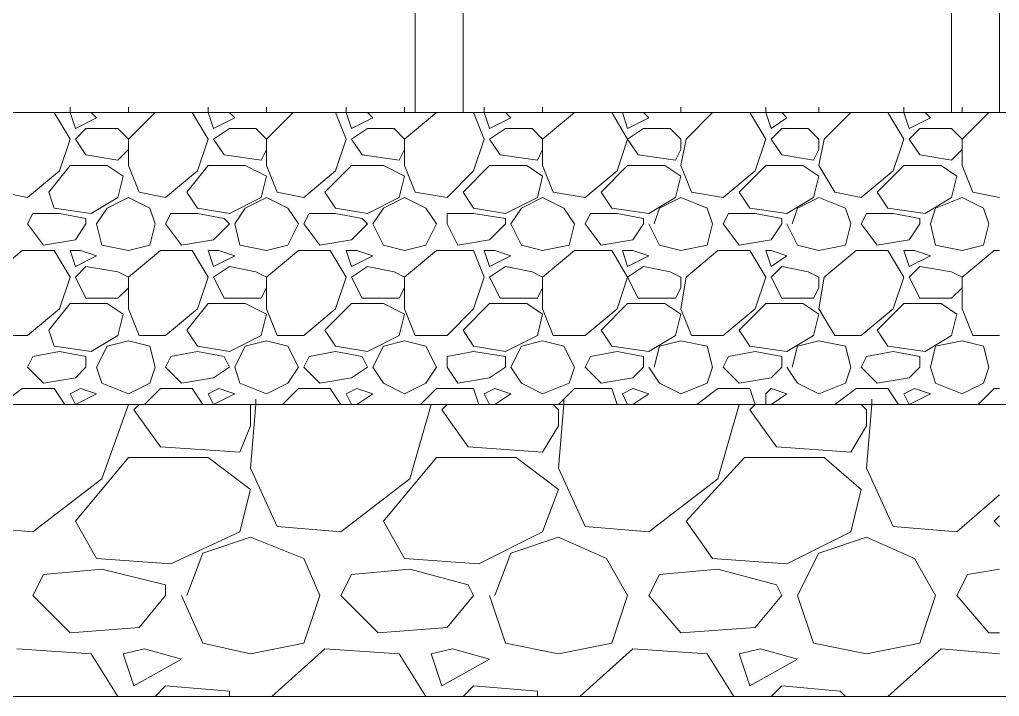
# Model space of a CAD drawing. Header units: millimetres. Extents: x 218.7 to 294.1, y -22.2 to 31.6.
# Drawn here: x 244.722 to 246.262, y 14.486 to 15.551 of the extents above; entities that cross this region are included whole.
import ezdxf

# ---------------------------------------------------------------- set-up
doc = ezdxf.new("R2010")
doc.units = ezdxf.units.MM
doc.layers.add('PDF_Geometry', color=7, linetype='Continuous')

msp = doc.modelspace()

# ---------------------------------------------------------------- linework, layer by layer
at = {"layer": 'PDF_Geometry', "lineweight": 9}
for points in [[(248.7339, 18.6025), (242.8056, 18.6025), (242.8056, 14.4861), (251.2389, 14.4861)], [(245.344, 17.5337), (245.344, 15.4046)], [(245.4191, 15.4046), (245.344, 15.4046), (245.344, 17.5337), (246.2624, 17.5337), (246.2624, 15.4046), (246.1873, 15.4046)], [(244.8096, 15.3795), (244.8012, 15.4046), (244.8012, 15.4129)], [(244.8931, 15.4046), (244.8931, 15.4129)], [(245.0267, 15.3795), (245.0183, 15.4046), (245.0183, 15.4129)], [(245.1102, 15.4046), (245.1102, 15.4129)], [(245.1102, 15.4046), (245.1102, 15.4129)], [(245.2438, 15.3795), (245.2354, 15.4046), (245.2354, 15.4129)], [(245.3273, 15.4046), (245.3273, 15.4129)], [(245.3273, 15.4046), (245.3273, 15.4129)], [(245.4608, 15.3795), (245.4525, 15.4046), (245.4525, 15.4129)], [(245.5443, 15.4046), (245.5443, 15.4129)], [(245.7614, 15.4046), (245.7614, 15.4129)], [(245.895, 15.4046), (245.895, 15.4129)], [(245.9785, 15.4046), (245.9785, 15.4129)], [(246.1121, 15.4046), (246.1121, 15.4129)], [(246.204, 15.4046), (246.204, 15.4129)], [(242.8056, 15.4046), (251.2388, 15.4046)], [(244.7845, 15.3127), (244.8012, 15.3628), (244.7762, 15.4046)], [(244.8096, 15.3795), (244.843, 15.3962)], [(244.843, 15.3962), (244.8346, 15.4046)], [(244.9348, 15.4046), (244.8931, 15.3628), (244.8764, 15.3795)], [(244.8847, 15.4046), (244.8931, 15.4046)], [(245.0016, 15.3127), (245.0183, 15.3628), (244.9933, 15.4046)], [(245.0267, 15.3795), (245.0601, 15.3962)], [(245.0601, 15.3962), (245.0517, 15.4046)], [(245.1519, 15.4046), (245.1102, 15.3628), (245.0935, 15.3795)], [(245.2187, 15.3127), (245.2354, 15.3628), (245.2187, 15.4046)], [(245.2438, 15.3795), (245.2772, 15.3962)], [(245.2772, 15.3962), (245.2688, 15.4046)], [(245.3774, 15.4046), (245.3273, 15.3628), (245.3106, 15.3795)], [(245.4358, 15.3127), (245.4525, 15.3628), (245.4358, 15.4046)], [(245.4608, 15.3795), (245.4942, 15.3962)], [(245.4942, 15.3962), (245.4859, 15.4046)], [(245.5944, 15.4046), (245.5443, 15.3628), (245.5276, 15.3795)], [(245.5443, 15.4046), (245.5527, 15.4046)], [(245.6612, 15.3127), (245.6779, 15.3628), (245.6529, 15.4046)], [(245.6779, 15.4046), (245.6696, 15.4046)], [(245.6696, 15.4046), (245.6779, 15.3795)], [(245.6779, 15.3795), (245.7113, 15.3962)], [(245.7113, 15.3962), (245.703, 15.4046)], [(245.7614, 15.4046), (245.7698, 15.4046)], [(245.8115, 15.4046), (245.7698, 15.3628)], [(245.8783, 15.3127), (245.895, 15.3628), (245.87, 15.4046)], [(245.895, 15.4046), (245.9034, 15.3795)], [(245.9034, 15.3795), (245.9284, 15.3962)], [(245.9284, 15.3962), (245.9201, 15.4046)], [(245.9785, 15.4046), (245.9869, 15.4046)], [(246.0286, 15.4046), (245.9869, 15.3628)], [(246.0954, 15.3127), (246.1121, 15.3628), (246.0871, 15.4046)], [(246.1121, 15.4046), (246.1205, 15.3795)], [(246.1205, 15.3795), (246.1539, 15.3962)], [(246.1539, 15.3962), (246.1455, 15.4046)], [(246.2457, 15.4046), (246.204, 15.3628), (246.1873, 15.3795)], [(246.1956, 15.4046), (246.204, 15.4046)], [(244.8263, 15.3795), (244.8096, 15.3628)], [(244.8764, 15.3795), (244.8263, 15.3795)], [(245.0517, 15.3795), (245.0267, 15.3628)], [(245.0935, 15.3795), (245.0517, 15.3795)], [(245.2688, 15.3795), (245.2438, 15.3628)], [(245.3106, 15.3795), (245.2688, 15.3795)], [(245.4859, 15.3795), (245.4608, 15.3628)], [(245.5276, 15.3795), (245.4859, 15.3795)], [(245.703, 15.3795), (245.6779, 15.3628)], [(245.7447, 15.3795), (245.703, 15.3795)], [(245.7614, 15.3628), (245.7447, 15.3795)], [(245.9201, 15.3795), (245.9034, 15.3628)], [(245.9618, 15.3795), (245.9201, 15.3795)], [(245.9785, 15.3628), (245.9618, 15.3795)], [(246.1372, 15.3795), (246.1205, 15.3628)], [(246.1873, 15.3795), (246.1372, 15.3795)], [(244.8096, 15.3628), (244.8263, 15.3378), (244.8764, 15.3294)], [(244.8764, 15.3294), (244.8931, 15.3461), (244.8931, 15.3628)], [(244.8931, 15.3628), (244.8931, 15.3211), (244.9098, 15.2793)], [(245.0267, 15.3628), (245.0434, 15.3378), (245.1018, 15.3294)], [(245.1018, 15.3294), (245.1102, 15.3461), (245.1102, 15.3628)], [(245.1102, 15.3628), (245.1102, 15.3211), (245.1269, 15.2793)], [(245.2438, 15.3628), (245.2605, 15.3378), (245.3189, 15.3294)], [(245.3189, 15.3294), (245.3273, 15.3461), (245.3273, 15.3628)], [(245.3273, 15.3628), (245.3273, 15.3211), (245.344, 15.2793)], [(245.4608, 15.3628), (245.4775, 15.3378), (245.536, 15.3294)], [(245.536, 15.3294), (245.5443, 15.3461), (245.5443, 15.3628)], [(245.5443, 15.3628), (245.5443, 15.3211), (245.561, 15.2793)], [(245.6779, 15.3628), (245.6946, 15.3378), (245.7531, 15.3294)], [(245.7531, 15.3294), (245.7614, 15.3461), (245.7614, 15.3628)], [(245.7698, 15.3628), (245.7614, 15.3211), (245.7781, 15.2793), (245.8282, 15.271)], [(245.9034, 15.3628), (245.9201, 15.3378), (245.9702, 15.3294)], [(245.9702, 15.3294), (245.9785, 15.3461), (245.9785, 15.3628)], [(245.9869, 15.3628), (245.9785, 15.3211), (246.0036, 15.2793), (246.0453, 15.271)], [(246.1205, 15.3628), (246.1372, 15.3378), (246.1873, 15.3294)], [(246.1873, 15.3294), (246.204, 15.3461), (246.204, 15.3628)], [(246.204, 15.3628), (246.204, 15.3211), (246.2207, 15.2793), (246.2624, 15.271)], [(244.7762, 15.2543), (244.7678, 15.2793), (244.8012, 15.3211)], [(244.8012, 15.3211), (244.8597, 15.3211)], [(244.8597, 15.3211), (244.8847, 15.3044), (244.8764, 15.271)], [(245.0016, 15.2543), (244.9849, 15.2793), (245.0183, 15.3211)], [(245.0183, 15.3211), (245.0768, 15.3211)], [(245.0768, 15.3211), (245.1102, 15.3044), (245.1018, 15.271)], [(245.2187, 15.2543), (245.202, 15.2793), (245.2438, 15.3211)], [(245.2438, 15.3211), (245.2939, 15.3211)], [(245.2939, 15.3211), (245.3273, 15.3044), (245.3189, 15.271)], [(245.4358, 15.2543), (245.4191, 15.2793), (245.4608, 15.3211)], [(245.4608, 15.3211), (245.5193, 15.3211)], [(245.5193, 15.3211), (245.5443, 15.3044), (245.536, 15.271)], [(245.6529, 15.2543), (245.6362, 15.2793), (245.6779, 15.3211)], [(245.6779, 15.3211), (245.7364, 15.3211)], [(245.7364, 15.3211), (245.7614, 15.3044), (245.7531, 15.271)], [(245.8533, 15.2793), (245.895, 15.3211), (245.9535, 15.3211)], [(245.9535, 15.3211), (245.9785, 15.3044), (245.9702, 15.271)], [(246.0704, 15.2793), (246.1121, 15.3211), (246.1706, 15.3211)], [(246.1706, 15.3211), (246.1956, 15.3044), (246.1873, 15.271)], [(244.6927, 15.2793), (244.7344, 15.271), (244.7845, 15.3127)], [(244.9098, 15.2793), (244.9515, 15.271), (245.0016, 15.3127)], [(245.1269, 15.2793), (245.1686, 15.271), (245.2187, 15.3127)], [(245.344, 15.2793), (245.394, 15.271), (245.4358, 15.3127)], [(245.561, 15.2793), (245.6111, 15.271), (245.6612, 15.3127)], [(245.8282, 15.271), (245.8783, 15.3127)], [(246.0453, 15.271), (246.0954, 15.3127)], [(244.8764, 15.271), (244.8346, 15.2459), (244.7762, 15.2543)], [(244.8597, 15.2543), (244.8931, 15.271)], [(244.8931, 15.271), (244.9265, 15.2543)], [(245.1018, 15.271), (245.0517, 15.2459), (245.0016, 15.2543)], [(245.0768, 15.2543), (245.1102, 15.271)], [(245.1102, 15.271), (245.1436, 15.2543)], [(245.3189, 15.271), (245.2688, 15.2459), (245.2187, 15.2543)], [(245.2939, 15.2543), (245.3273, 15.271)], [(245.3273, 15.271), (245.3607, 15.2543)], [(245.536, 15.271), (245.4859, 15.2459), (245.4358, 15.2543)], [(245.5109, 15.2543), (245.5443, 15.271)], [(245.5443, 15.271), (245.5777, 15.2543)], [(245.7531, 15.271), (245.7113, 15.2459), (245.6529, 15.2543)], [(245.728, 15.2543), (245.7614, 15.271)], [(245.7614, 15.271), (245.8032, 15.2543)], [(245.87, 15.2543), (245.8533, 15.2793)], [(245.9702, 15.271), (245.9284, 15.2459), (245.87, 15.2543)], [(245.9451, 15.2543), (245.9785, 15.271)], [(245.9785, 15.271), (246.0203, 15.2543)], [(246.0871, 15.2543), (246.0704, 15.2793)], [(246.1873, 15.271), (246.1455, 15.2459), (246.0871, 15.2543)], [(246.1622, 15.2543), (246.204, 15.271)], [(246.204, 15.271), (246.2374, 15.2543)], [(244.843, 15.2292), (244.8597, 15.2543)], [(244.9265, 15.2543), (244.9348, 15.2292)], [(245.0601, 15.2292), (245.0768, 15.2543)], [(245.1436, 15.2543), (245.1603, 15.2292)], [(245.2772, 15.2292), (245.2939, 15.2543)], [(245.3607, 15.2543), (245.3774, 15.2292)], [(245.4942, 15.2292), (245.5109, 15.2543)], [(245.5777, 15.2543), (245.5944, 15.2292)], [(245.7197, 15.2292), (245.728, 15.2543)], [(245.8032, 15.2543), (245.8115, 15.2292)], [(245.9368, 15.2292), (245.9451, 15.2543)], [(246.0203, 15.2543), (246.0286, 15.2292)], [(246.1539, 15.2292), (246.1622, 15.2543)], [(246.2374, 15.2543), (246.2457, 15.2292)], [(244.7344, 15.2292), (244.7428, 15.2459)], [(244.8263, 15.2376), (244.7845, 15.2459), (244.7428, 15.2459)], [(244.8263, 15.2292), (244.8263, 15.2376)], [(244.9515, 15.2292), (244.9599, 15.2459)], [(245.0434, 15.2376), (245.0016, 15.2459), (244.9599, 15.2459)], [(245.0517, 15.2292), (245.0434, 15.2376)], [(245.1686, 15.2292), (245.177, 15.2459)], [(245.2605, 15.2376), (245.2187, 15.2459), (245.177, 15.2459)], [(245.2688, 15.2292), (245.2605, 15.2376)], [(245.394, 15.2292), (245.394, 15.2459)], [(245.4859, 15.2376), (245.4358, 15.2459), (245.394, 15.2459)], [(245.4859, 15.2292), (245.4859, 15.2376)], [(245.6111, 15.2292), (245.6195, 15.2459)], [(245.703, 15.2376), (245.6612, 15.2459), (245.6195, 15.2459)], [(245.703, 15.2292), (245.703, 15.2376)], [(245.8282, 15.2292), (245.8366, 15.2459)], [(245.9201, 15.2376), (245.8783, 15.2459), (245.8366, 15.2459)], [(245.9201, 15.2292), (245.9201, 15.2376)], [(246.0453, 15.2292), (246.0537, 15.2459)], [(246.1372, 15.2376), (246.0954, 15.2459), (246.0537, 15.2459)], [(246.1372, 15.2292), (246.1372, 15.2376)], [(244.8096, 15.2042), (244.7595, 15.1958), (244.7344, 15.2292)], [(244.8263, 15.2292), (244.8096, 15.2042)], [(244.843, 15.2292), (244.8513, 15.1958)], [(244.9265, 15.1958), (244.9348, 15.2292)], [(245.0267, 15.2042), (244.9766, 15.1958), (244.9515, 15.2292)], [(245.0517, 15.2292), (245.0267, 15.2042)], [(245.0601, 15.2292), (245.0684, 15.1958)], [(245.1436, 15.1958), (245.1603, 15.2292)], [(245.2438, 15.2042), (245.1937, 15.1958), (245.1686, 15.2292)], [(245.2688, 15.2292), (245.2438, 15.2042)], [(245.2772, 15.2292), (245.2939, 15.1958)], [(245.3273, 15.1875), (245.3607, 15.1958), (245.3774, 15.2292)], [(245.4608, 15.2042), (245.4107, 15.1958), (245.394, 15.2292)], [(245.4859, 15.2292), (245.4608, 15.2042)], [(245.4942, 15.2292), (245.5109, 15.1958)], [(245.5443, 15.1875), (245.5861, 15.1958), (245.5944, 15.2292)], [(245.6863, 15.2042), (245.6362, 15.1958), (245.6111, 15.2292)], [(245.703, 15.2292), (245.6863, 15.2042)], [(245.7113, 15.2292), (245.728, 15.1958)], [(245.7614, 15.1875), (245.8032, 15.1958), (245.8115, 15.2292)], [(245.9034, 15.2042), (245.8533, 15.1958), (245.8282, 15.2292)], [(245.9201, 15.2292), (245.9034, 15.2042)], [(245.9284, 15.2292), (245.9451, 15.1958)], [(245.9785, 15.1875), (246.0203, 15.1958), (246.0286, 15.2292)], [(246.0704, 15.1958), (246.0453, 15.2292)], [(246.1372, 15.2292), (246.1205, 15.2042), (246.0704, 15.1958)], [(246.1539, 15.2292), (246.1622, 15.1958)], [(246.204, 15.1875), (246.2374, 15.1958), (246.2457, 15.2292)], [(244.8513, 15.1958), (244.8931, 15.1875)], [(244.8931, 15.1875), (244.9265, 15.1958)], [(245.0684, 15.1958), (245.1102, 15.1875)], [(245.1102, 15.1875), (245.1436, 15.1958)], [(245.2939, 15.1958), (245.3273, 15.1875)], [(245.5109, 15.1958), (245.5443, 15.1875)], [(245.728, 15.1958), (245.7614, 15.1875)], [(245.9451, 15.1958), (245.9785, 15.1875)], [(246.1622, 15.1958), (246.204, 15.1875)], [(244.7261, 15.1875), (244.676, 15.1457), (244.6509, 15.1541)], [(244.7762, 15.1875), (244.7261, 15.1875)], [(244.7845, 15.0956), (244.8012, 15.1457), (244.7762, 15.1875)], [(244.8179, 15.1875), (244.8012, 15.1875), (244.8096, 15.1624)], [(244.8096, 15.1624), (244.843, 15.1791)], [(244.843, 15.1791), (244.8179, 15.1875)], [(244.9432, 15.1875), (244.8931, 15.1457), (244.8764, 15.1541)], [(244.9933, 15.1875), (244.9432, 15.1875)], [(245.0016, 15.0956), (245.0183, 15.1457), (244.9933, 15.1875)], [(245.035, 15.1875), (245.0183, 15.1875), (245.0267, 15.1624)], [(245.0267, 15.1624), (245.0601, 15.1791)], [(245.0601, 15.1791), (245.035, 15.1875)], [(245.1603, 15.1875), (245.1102, 15.1457), (245.0935, 15.1541)], [(245.2104, 15.1875), (245.1603, 15.1875)], [(245.2187, 15.0956), (245.2354, 15.1457), (245.2104, 15.1875)], [(245.2521, 15.1875), (245.2354, 15.1875)], [(245.2354, 15.1875), (245.2438, 15.1624)], [(245.2438, 15.1624), (245.2772, 15.1791)], [(245.2772, 15.1791), (245.2521, 15.1875)], [(245.3774, 15.1875), (245.3273, 15.1457), (245.3106, 15.1541)], [(245.4358, 15.1875), (245.3773, 15.1875)], [(245.4358, 15.0956), (245.4525, 15.1457), (245.4358, 15.1875)], [(245.4692, 15.1875), (245.4525, 15.1875)], [(245.4525, 15.1875), (245.4608, 15.1624)], [(245.4608, 15.1624), (245.4942, 15.1791)], [(245.4942, 15.1791), (245.4692, 15.1875)], [(245.5944, 15.1875), (245.5443, 15.1457), (245.5276, 15.1541)], [(245.6529, 15.1875), (245.5944, 15.1875)], [(245.6612, 15.0956), (245.6779, 15.1457), (245.6529, 15.1875)], [(245.6863, 15.1875), (245.6696, 15.1875)], [(245.6696, 15.1875), (245.6779, 15.1624)], [(245.6779, 15.1624), (245.7113, 15.1791)], [(245.7113, 15.1791), (245.6863, 15.1875)], [(245.8199, 15.1875), (245.7698, 15.1457)], [(245.87, 15.1875), (245.8199, 15.1875)], [(245.8783, 15.0956), (245.895, 15.1457), (245.87, 15.1875)], [(245.9034, 15.1875), (245.895, 15.1875)], [(245.895, 15.1875), (245.9034, 15.1624)], [(245.9284, 15.1791), (245.9034, 15.1875)], [(245.9034, 15.1624), (245.9284, 15.1791)], [(246.037, 15.1875), (245.9869, 15.1457)], [(246.0871, 15.1875), (246.037, 15.1875)], [(246.0954, 15.0956), (246.1121, 15.1457), (246.0871, 15.1875)], [(246.1288, 15.1875), (246.1121, 15.1875)], [(246.1121, 15.1875), (246.1205, 15.1624)], [(246.1205, 15.1624), (246.1539, 15.1791)], [(246.1539, 15.1791), (246.1288, 15.1875)], [(246.2541, 15.1875), (246.204, 15.1457), (246.1873, 15.1541)], [(246.2624, 15.1875), (246.2541, 15.1875)], [(244.8263, 15.1624), (244.8096, 15.1457)], [(244.8764, 15.1541), (244.8263, 15.1624)], [(245.0517, 15.1624), (245.0267, 15.1457)], [(245.0935, 15.1541), (245.0517, 15.1624)], [(245.2688, 15.1624), (245.2438, 15.1457)], [(245.3106, 15.1541), (245.2688, 15.1624)], [(245.4859, 15.1624), (245.4608, 15.1457)], [(245.5276, 15.1541), (245.4859, 15.1624)], [(245.703, 15.1624), (245.6779, 15.1457)], [(245.7447, 15.1541), (245.703, 15.1624)], [(245.9201, 15.1624), (245.9034, 15.1457)], [(245.9618, 15.1541), (245.9201, 15.1624)], [(246.1372, 15.1624), (246.1205, 15.1457)], [(246.1873, 15.1541), (246.1372, 15.1624)], [(244.8096, 15.1457), (244.8263, 15.1123)], [(244.8263, 15.1123), (244.8764, 15.1123), (244.8931, 15.129), (244.8931, 15.1457)], [(244.8931, 15.1457), (244.8931, 15.0956), (244.9098, 15.0539)], [(245.0267, 15.1457), (245.0434, 15.1123)], [(245.0434, 15.1123), (245.1018, 15.1123), (245.1102, 15.129), (245.1102, 15.1457)], [(245.1102, 15.1457), (245.1102, 15.0956), (245.1269, 15.0539)], [(245.2438, 15.1457), (245.2605, 15.1123)], [(245.2605, 15.1123), (245.3189, 15.1123), (245.3273, 15.129), (245.3273, 15.1457)], [(245.3273, 15.1457), (245.3273, 15.0956), (245.344, 15.0539)], [(245.4608, 15.1457), (245.4775, 15.1123)], [(245.4775, 15.1123), (245.536, 15.1123), (245.5443, 15.129), (245.5443, 15.1457)], [(245.5443, 15.1457), (245.5443, 15.0956), (245.561, 15.0539)], [(245.6779, 15.1457), (245.6946, 15.1123), (245.7531, 15.1123)], [(245.7614, 15.1457), (245.7447, 15.1541)], [(245.7531, 15.1123), (245.7614, 15.129), (245.7614, 15.1457)], [(245.7698, 15.1457), (245.7614, 15.0956), (245.7781, 15.0539)], [(245.9034, 15.1457), (245.9201, 15.1123), (245.9702, 15.1123)], [(245.9785, 15.1457), (245.9618, 15.1541)], [(245.9702, 15.1123), (245.9785, 15.129), (245.9785, 15.1457)], [(245.9869, 15.1457), (245.9785, 15.0956), (246.0036, 15.0539)], [(246.1205, 15.1457), (246.1372, 15.1123), (246.1873, 15.1123)], [(246.1873, 15.1123), (246.204, 15.129), (246.204, 15.1457)], [(246.204, 15.1457), (246.204, 15.0956), (246.2207, 15.0539)], [(244.7762, 15.0372), (244.7678, 15.0622), (244.8012, 15.104)], [(244.8012, 15.104), (244.8597, 15.104)], [(244.8597, 15.104), (244.8847, 15.0873), (244.8764, 15.0539)], [(245.0016, 15.0372), (244.9849, 15.0622), (245.0183, 15.104)], [(245.0183, 15.104), (245.0768, 15.104)], [(245.0768, 15.104), (245.1102, 15.0873), (245.1018, 15.0539)], [(245.2187, 15.0372), (245.202, 15.0622), (245.2438, 15.104)], [(245.2438, 15.104), (245.2939, 15.104)], [(245.2939, 15.104), (245.3273, 15.0873), (245.3189, 15.0539)], [(245.4358, 15.0372), (245.4191, 15.0622), (245.4608, 15.104)], [(245.4608, 15.104), (245.5193, 15.104)], [(245.5193, 15.104), (245.5443, 15.0873), (245.536, 15.0539)], [(245.6529, 15.0372), (245.6362, 15.0622), (245.6779, 15.104)], [(245.6779, 15.104), (245.7364, 15.104)], [(245.7364, 15.104), (245.7614, 15.0873), (245.7531, 15.0539)], [(245.8533, 15.0622), (245.895, 15.104), (245.9535, 15.104)], [(245.9535, 15.104), (245.9785, 15.0873), (245.9702, 15.0539)], [(246.0704, 15.0622), (246.1121, 15.104), (246.1706, 15.104)], [(246.1706, 15.104), (246.1956, 15.0873), (246.1873, 15.0539)], [(244.6927, 15.0539), (244.7344, 15.0539), (244.7845, 15.0956)], [(244.9098, 15.0539), (244.9515, 15.0539), (245.0016, 15.0956)], [(245.1269, 15.0539), (245.1686, 15.0539), (245.2187, 15.0956)], [(245.344, 15.0539), (245.394, 15.0539), (245.4358, 15.0956)], [(245.561, 15.0539), (245.6111, 15.0539), (245.6612, 15.0956)], [(245.7781, 15.0539), (245.8282, 15.0539), (245.8783, 15.0956)], [(246.0036, 15.0539), (246.0453, 15.0539), (246.0954, 15.0956)], [(244.8764, 15.0539), (244.8346, 15.0288), (244.7762, 15.0372)], [(245.1018, 15.0539), (245.0517, 15.0288), (245.0016, 15.0372)], [(245.3189, 15.0539), (245.2688, 15.0288), (245.2187, 15.0372)], [(245.536, 15.0539), (245.4859, 15.0288), (245.4358, 15.0372)], [(245.7531, 15.0539), (245.7113, 15.0288), (245.6529, 15.0372)], [(245.87, 15.0372), (245.8533, 15.0622)], [(245.9702, 15.0539), (245.9284, 15.0288), (245.87, 15.0372)], [(246.0871, 15.0372), (246.0704, 15.0622)], [(246.1873, 15.0539), (246.1455, 15.0288), (246.0871, 15.0372)], [(246.2207, 15.0539), (246.2624, 15.0539)], [(244.843, 15.0038), (244.8597, 15.0372)], [(244.8597, 15.0372), (244.8931, 15.0455)], [(244.8931, 15.0455), (244.9265, 15.0372), (244.9348, 15.0038)], [(245.0601, 15.0038), (245.0768, 15.0372)], [(245.0768, 15.0372), (245.1102, 15.0455)], [(245.1102, 15.0455), (245.1436, 15.0372)], [(245.1436, 15.0372), (245.1603, 15.0038)], [(245.2772, 15.0038), (245.2939, 15.0372)], [(245.2939, 15.0372), (245.3273, 15.0455)], [(245.3273, 15.0455), (245.3607, 15.0372)], [(245.3607, 15.0372), (245.3774, 15.0038)], [(245.4942, 15.0038), (245.5109, 15.0372)], [(245.5109, 15.0372), (245.5443, 15.0455)], [(245.5443, 15.0455), (245.5777, 15.0372)], [(245.5777, 15.0372), (245.5944, 15.0038)], [(245.7197, 15.0038), (245.728, 15.0372)], [(245.728, 15.0372), (245.7614, 15.0455)], [(245.7614, 15.0455), (245.8032, 15.0372)], [(245.8032, 15.0372), (245.8115, 15.0038)], [(245.9368, 15.0038), (245.9451, 15.0372)], [(245.9451, 15.0372), (245.9785, 15.0455)], [(245.9785, 15.0455), (246.0203, 15.0372)], [(246.0203, 15.0372), (246.0286, 15.0038)], [(246.1539, 15.0038), (246.1622, 15.0372)], [(246.1622, 15.0372), (246.204, 15.0455)], [(246.204, 15.0455), (246.2374, 15.0372)], [(246.2374, 15.0372), (246.2457, 15.0038)], [(244.7344, 15.0038), (244.7428, 15.0205)], [(244.7845, 15.0288), (244.7428, 15.0205)], [(244.8263, 15.0038), (244.8263, 15.0205), (244.7845, 15.0288)], [(244.9515, 15.0038), (244.9599, 15.0205)], [(245.0016, 15.0288), (244.9599, 15.0205)], [(245.0517, 15.0038), (245.0434, 15.0205), (245.0016, 15.0288)], [(245.1686, 15.0038), (245.177, 15.0205)], [(245.2605, 15.0205), (245.2187, 15.0288), (245.177, 15.0205)], [(245.2688, 15.0038), (245.2605, 15.0205)], [(245.4859, 15.0205), (245.4358, 15.0288), (245.394, 15.0205)], [(245.394, 15.0038), (245.394, 15.0205)], [(245.4859, 15.0038), (245.4859, 15.0205)], [(245.6111, 15.0038), (245.6195, 15.0205)], [(245.703, 15.0205), (245.6612, 15.0288), (245.6195, 15.0205)], [(245.703, 15.0038), (245.703, 15.0205)], [(245.8282, 15.0038), (245.8366, 15.0205)], [(245.9201, 15.0205), (245.8783, 15.0288), (245.8366, 15.0205)], [(245.9201, 15.0038), (245.9201, 15.0205)], [(246.0453, 15.0038), (246.0537, 15.0205)], [(246.1372, 15.0205), (246.0954, 15.0288), (246.0537, 15.0205)], [(246.1372, 15.0038), (246.1372, 15.0205)], [(244.7595, 14.9787), (244.7344, 15.0038)], [(244.8263, 15.0038), (244.8096, 14.9871), (244.7595, 14.9787)], [(244.843, 15.0038), (244.8513, 14.9787)], [(244.8931, 14.962), (244.9265, 14.9787), (244.9348, 15.0038)], [(244.9766, 14.9787), (244.9515, 15.0038)], [(245.0517, 15.0038), (245.0267, 14.9871), (244.9766, 14.9787)], [(245.0601, 15.0038), (245.0684, 14.9787)], [(245.1102, 14.962), (245.1436, 14.9787), (245.1603, 15.0038)], [(245.1937, 14.9787), (245.1686, 15.0038)], [(245.2688, 15.0038), (245.2438, 14.9871), (245.1937, 14.9787)], [(245.2772, 15.0038), (245.2939, 14.9787)], [(245.3273, 14.962), (245.3607, 14.9787), (245.3774, 15.0038)], [(245.4107, 14.9787), (245.394, 15.0038)], [(245.4859, 15.0038), (245.4608, 14.9871), (245.4107, 14.9787)], [(245.4942, 15.0038), (245.5109, 14.9787)], [(245.5443, 14.962), (245.5861, 14.9787), (245.5944, 15.0038)], [(245.6362, 14.9787), (245.6111, 15.0038)], [(245.703, 15.0038), (245.6863, 14.9871), (245.6362, 14.9787)], [(245.7113, 15.0038), (245.728, 14.9787)], [(245.7614, 14.962), (245.8032, 14.9787), (245.8115, 15.0038)], [(245.8533, 14.9787), (245.8282, 15.0038)], [(245.9201, 15.0038), (245.9034, 14.9871), (245.8533, 14.9787)], [(245.9284, 15.0038), (245.9451, 14.9787)], [(245.9785, 14.962), (246.0203, 14.9787), (246.0286, 15.0038)], [(246.0704, 14.9787), (246.0453, 15.0038)], [(246.1372, 15.0038), (246.1205, 14.9871), (246.0704, 14.9787)], [(246.1539, 15.0038), (246.1622, 14.9787)], [(246.204, 14.962), (246.2374, 14.9787), (246.2457, 15.0038)], [(244.8513, 14.9787), (244.8931, 14.962)], [(245.0684, 14.9787), (245.1102, 14.962)], [(245.2939, 14.9787), (245.3273, 14.962)], [(245.5109, 14.9787), (245.5443, 14.962)], [(245.728, 14.9787), (245.7614, 14.962)], [(245.9451, 14.9787), (245.9785, 14.962)], [(246.1622, 14.9787), (246.204, 14.962)], [(244.7261, 14.9704), (244.6927, 14.9453)], [(244.7762, 14.9704), (244.7261, 14.9704)], [(244.7929, 14.9453), (244.7762, 14.9704)], [(244.8179, 14.9704), (244.8012, 14.962)], [(244.8012, 14.962), (244.8096, 14.9453)], [(244.8096, 14.9453), (244.843, 14.962)], [(244.843, 14.962), (244.8179, 14.9704)], [(244.9432, 14.9704), (244.9181, 14.9453)], [(244.9933, 14.9704), (244.9432, 14.9704)], [(245.01, 14.9453), (244.9933, 14.9704)], [(245.035, 14.9704), (245.0183, 14.962)], [(245.0183, 14.962), (245.0267, 14.9453)], [(245.0267, 14.9453), (245.0601, 14.962)], [(245.0601, 14.962), (245.035, 14.9704)], [(245.1603, 14.9704), (245.1352, 14.9453)], [(245.2104, 14.9704), (245.1603, 14.9704)], [(245.2271, 14.9453), (245.2104, 14.9704)], [(245.2521, 14.9704), (245.2354, 14.962)], [(245.2354, 14.962), (245.2438, 14.9453)], [(245.2772, 14.962), (245.2521, 14.9704)], [(245.2521, 14.9453), (245.2772, 14.962)], [(245.3774, 14.9704), (245.3523, 14.9453)], [(245.4358, 14.9704), (245.3773, 14.9704)], [(245.4441, 14.9453), (245.4358, 14.9704)], [(245.4692, 14.9704), (245.4525, 14.962)], [(245.4525, 14.962), (245.4608, 14.9453)], [(245.4942, 14.962), (245.4692, 14.9704)], [(245.4692, 14.9453), (245.4942, 14.962)], [(245.5944, 14.9704), (245.5694, 14.9453)], [(245.6529, 14.9704), (245.5944, 14.9704)], [(245.6612, 14.9453), (245.6529, 14.9704)], [(245.6863, 14.9704), (245.6696, 14.962)], [(245.6696, 14.962), (245.6779, 14.9453)], [(245.7113, 14.962), (245.6863, 14.9704)], [(245.6863, 14.9453), (245.7113, 14.962)], [(245.8199, 14.9704), (245.7865, 14.9453)], [(245.87, 14.9704), (245.8199, 14.9704)], [(245.8783, 14.9453), (245.87, 14.9704)], [(245.9034, 14.9704), (245.895, 14.962)], [(245.895, 14.962), (245.895, 14.9453)], [(245.9284, 14.962), (245.9034, 14.9704)], [(245.9034, 14.9453), (245.9284, 14.962)], [(246.037, 14.9704), (246.0036, 14.9453)], [(246.0871, 14.9704), (246.037, 14.9704)], [(246.1038, 14.9453), (246.0871, 14.9704)], [(246.1288, 14.9704), (246.1121, 14.962)], [(246.1121, 14.962), (246.1205, 14.9453)], [(246.1205, 14.9453), (246.1539, 14.962)], [(246.1539, 14.962), (246.1288, 14.9704)], [(246.2541, 14.9704), (246.229, 14.9453)], [(246.2624, 14.9704), (246.2541, 14.9704)], [(242.8056, 14.9453), (251.2388, 14.9453)], [(244.6092, 14.9453), (244.6092, 14.8451), (244.6426, 14.7533), (244.7428, 14.7449)], [(244.7428, 14.7449), (244.8513, 14.8284), (244.8931, 14.9453)], [(244.9098, 14.9453), (244.9014, 14.937)], [(245.0935, 14.9453), (245.0851, 14.8451), (245.1269, 14.7533), (245.2271, 14.7449)], [(245.0851, 14.937), (245.0851, 14.9453)], [(245.0935, 14.9453), (245.0935, 14.9537)], [(245.2271, 14.7449), (245.3356, 14.8284), (245.369, 14.9453)], [(245.394, 14.9453), (245.3857, 14.937)], [(245.5694, 14.937), (245.561, 14.9453)], [(245.5777, 14.9453), (245.5694, 14.8451), (245.6111, 14.7533), (245.7113, 14.7449)], [(245.5777, 14.9453), (245.5777, 14.9537)], [(245.7113, 14.7449), (245.8199, 14.8284), (245.8533, 14.9453)], [(245.8783, 14.9453), (245.87, 14.937)], [(246.0537, 14.937), (246.0453, 14.9453)], [(246.062, 14.9453), (246.0537, 14.8451), (246.0954, 14.7533), (246.1956, 14.7449)], [(246.062, 14.9453), (246.062, 14.9537)], [(244.9014, 14.937), (244.9432, 14.8785), (245.0684, 14.8702)], [(245.0684, 14.8702), (245.0851, 14.9119), (245.0851, 14.937)], [(245.3857, 14.937), (245.4274, 14.8785), (245.5443, 14.8702)], [(245.5443, 14.8702), (245.5694, 14.9119), (245.5694, 14.937)], [(245.87, 14.937), (245.9117, 14.8785), (246.0286, 14.8702)], [(246.0286, 14.8702), (246.0537, 14.9119), (246.0537, 14.937)], [(244.843, 14.7032), (244.8096, 14.7616), (244.8931, 14.8618), (245.0183, 14.8618)], [(245.0183, 14.8618), (245.0851, 14.8117), (245.0684, 14.7449), (244.9599, 14.6948), (244.843, 14.7032)], [(245.3273, 14.7032), (245.2939, 14.7616), (245.3773, 14.8618), (245.5026, 14.8618)], [(245.5026, 14.8618), (245.5694, 14.8117), (245.5443, 14.7449), (245.4441, 14.6948), (245.3273, 14.7032)], [(245.8115, 14.7032), (245.7698, 14.7616), (245.8616, 14.8618), (245.9869, 14.8618)], [(245.9869, 14.8618), (246.0453, 14.8117), (246.0286, 14.7449), (245.9284, 14.6948), (245.8115, 14.7032)], [(246.1956, 14.7449), (246.2624, 14.8034)], [(246.2624, 14.7533), (246.2541, 14.7616), (246.2624, 14.77)], [(244.9849, 14.6447), (245.01, 14.7115), (245.0851, 14.7366), (245.1686, 14.7032), (245.1937, 14.6447)], [(245.4692, 14.6447), (245.4942, 14.7115), (245.5694, 14.7366), (245.6445, 14.7032), (245.6779, 14.6447)], [(246.1622, 14.6447), (246.1288, 14.7032), (246.0537, 14.7366), (245.9785, 14.7115), (245.9451, 14.6447), (245.9702, 14.5696), (246.0537, 14.5529)], [(244.8513, 14.6865), (244.7595, 14.6781)], [(244.9515, 14.6614), (244.8513, 14.6865)], [(245.3356, 14.6865), (245.2438, 14.6781)], [(245.4274, 14.6614), (245.3356, 14.6865)], [(245.8199, 14.6865), (245.728, 14.6781)], [(245.9117, 14.6614), (245.8199, 14.6865)], [(246.2624, 14.6865), (246.2123, 14.6781)], [(244.7428, 14.6447), (244.7595, 14.6781)], [(245.2271, 14.6447), (245.2438, 14.6781)], [(245.7113, 14.6447), (245.728, 14.6781)], [(246.1956, 14.6447), (246.2123, 14.6781)], [(244.9515, 14.6447), (244.9515, 14.6614)], [(245.4358, 14.6447), (245.4274, 14.6614)], [(245.9201, 14.6447), (245.9117, 14.6614)], [(244.8012, 14.5863), (244.7428, 14.6447)], [(244.9515, 14.6447), (244.9098, 14.5946), (244.8012, 14.5863)], [(244.9766, 14.6447), (245.01, 14.5696), (245.0851, 14.5529)], [(245.0851, 14.5529), (245.1686, 14.5696), (245.1937, 14.6447)], [(245.2855, 14.5863), (245.2271, 14.6447)], [(245.4358, 14.6447), (245.394, 14.5946), (245.2855, 14.5863)], [(245.4608, 14.6447), (245.4859, 14.5696), (245.5694, 14.5529)], [(245.5694, 14.5529), (245.6529, 14.5696), (245.6779, 14.6447)], [(245.7614, 14.5863), (245.7113, 14.6447)], [(245.9201, 14.6447), (245.8783, 14.5946), (245.7614, 14.5863)], [(246.0537, 14.5529), (246.1372, 14.5696), (246.1622, 14.6447)], [(246.2457, 14.5863), (246.1956, 14.6447)], [(246.2624, 14.5863), (246.2457, 14.5863)], [(244.8764, 14.4861), (244.8346, 14.5529), (244.7177, 14.5612)], [(245.202, 14.5612), (245.1185, 14.4861)], [(245.3606, 14.4861), (245.3189, 14.5529), (245.202, 14.5612)], [(245.6863, 14.5612), (245.6028, 14.4861)], [(245.8449, 14.4861), (245.8032, 14.5529), (245.6863, 14.5612)], [(246.1706, 14.5612), (246.0871, 14.4861)], [(246.2624, 14.5529), (246.1706, 14.5612)], [(244.9515, 14.5028), (244.9348, 14.4861)], [(245.0517, 14.4861), (245.0517, 14.4945), (244.9515, 14.5028)], [(245.4358, 14.5028), (245.4191, 14.4861)], [(245.536, 14.4861), (245.536, 14.4945), (245.4358, 14.5028)], [(245.9201, 14.5028), (245.9034, 14.4861)], [(246.0203, 14.4861), (246.0119, 14.4945), (245.9201, 14.5028)]]:
    msp.add_lwpolyline(points, dxfattribs=at)
for points in [[(246.1873, 17.4586), (246.1873, 15.4046), (245.4191, 15.4046), (245.4191, 17.4586)], [(244.9181, 14.5612), (244.8847, 14.5529), (244.9014, 14.5028), (244.9766, 14.5446)], [(245.4024, 14.5612), (245.369, 14.5529), (245.3857, 14.5028), (245.4608, 14.5446)], [(245.8867, 14.5612), (245.8533, 14.5529), (245.87, 14.5028), (245.9451, 14.5446)]]:
    msp.add_lwpolyline(points, close=True, dxfattribs=at)

doc.saveas('drawing.dxf')
